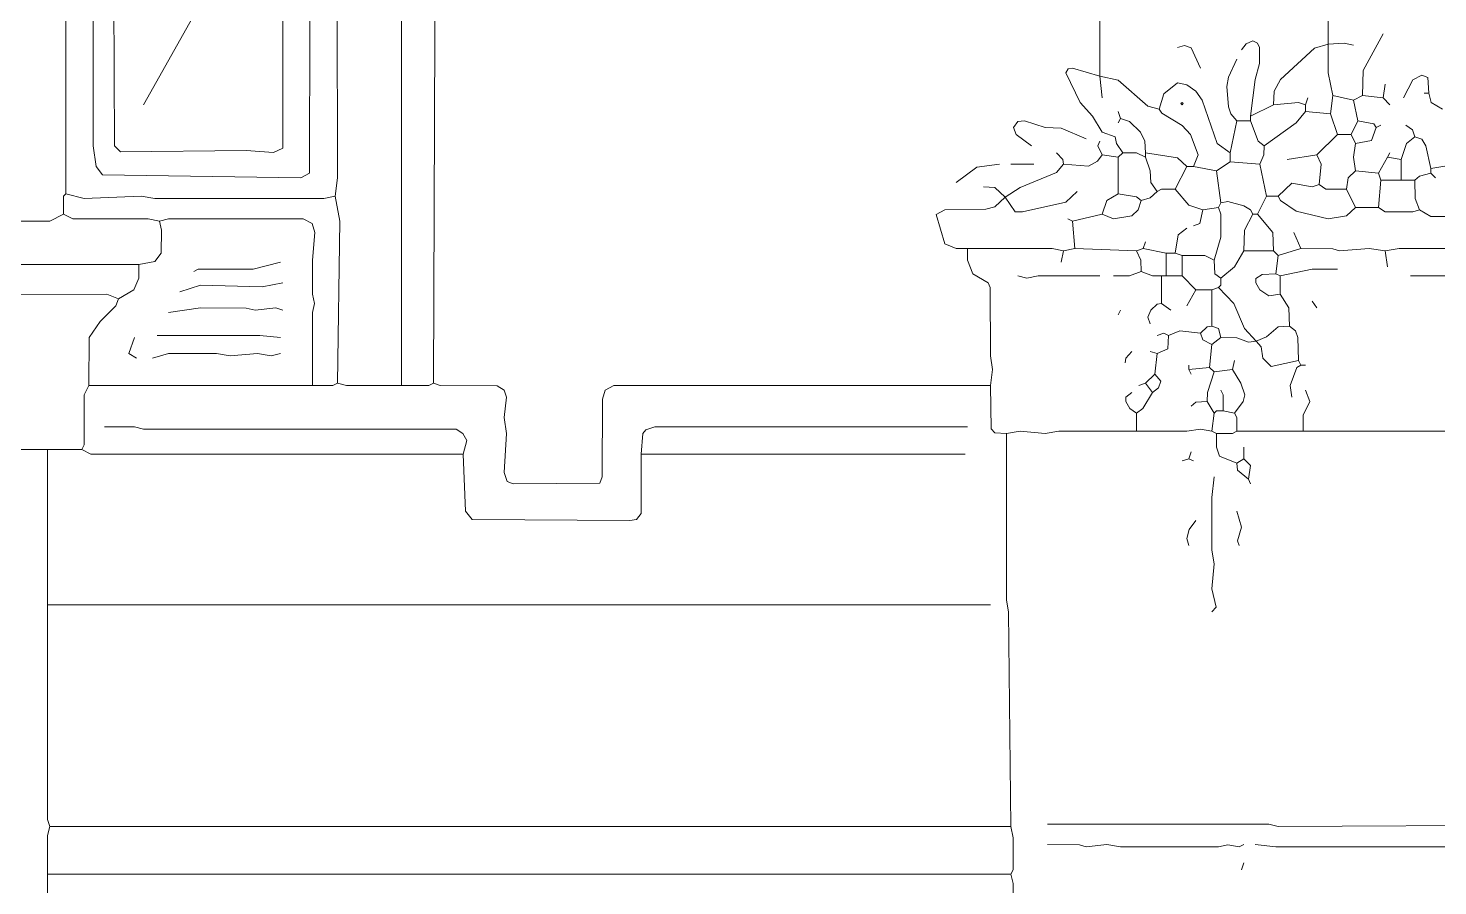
# Model space of a CAD drawing. Header units: millimetres. Extents: x 11 to 20000, y -4 to 8232.
# Drawn here: x 10417 to 12745, y 5731 to 7147 of the extents above; entities that cross this region are included whole.
import ezdxf

# ---------------------------------------------------------------- set-up
doc = ezdxf.new("R2010")
doc.units = ezdxf.units.MM
for name, color, linetype, lineweight, true_color in [('ARCHITECTURE', 7, 'Continuous', 13, 0x000000), ('MASONRY_AND_ARCH', 7, 'Continuous', 13, 0x000000), ('PLANTING', 7, 'Continuous', 13, 0x000000)]:
    doc.layers.add(name, color=color, linetype=linetype, lineweight=lineweight, true_color=true_color)

msp = doc.modelspace()

# ---------------------------------------------------------------- linework, layer by layer
at = {"layer": 'ARCHITECTURE', "color": 7, "lineweight": 13, "true_color": 0x000000}
for points in [[(10369.53337, 6828.80848), (10369.52647, 7541.47817), (10365.76075, 7582.95622), (10369.68665, 7597.89118), (10388.38518, 7605.58066), (11025.63439, 7605.58066), (11033.18247, 7590.49774), (11033.18247, 6557.3155)], [(11089.74355, 7571.644), (11085.97285, 6561.08597)], [(12187.02907, 7068.25011), (12187.02862, 7560.33179), (12187.02862, 7579.18552)], [(12567.8733, 7582.95622), (12564.10905, 7567.8733), (12564.10215, 7121.04072)], [(10697.58767, 7492.45826), (10712.66968, 7496.22296), (10912.5198, 7496.22296), (10926.39695, 7488.68122), (10927.59559, 6900.45249), (10923.83201, 6870.28631)], [(10482.65554, 7443.43891), (10478.88982, 7413.27274), (10478.88292, 6874.05758)], [(10750.37613, 7254.9017), (10698.63643, 7183.25792), (10607.08993, 7021.1164)], [(10475.11312, 6840.12093), (10475.26086, 6870.1319), (10478.88292, 6874.05758)], [(10923.83201, 6870.28631), (10904.97738, 6866.5224), (10625.94174, 6866.5224), (10603.31731, 6870.28631), (10509.04977, 6866.5224), (10478.88292, 6874.05758)], [(10927.60181, 6561.08597), (10931.35916, 6828.80871), (10923.83201, 6870.28631)], [(10369.53337, 6828.80848), (10452.48869, 6828.80848), (10475.11312, 6840.12093)], [(10475.11312, 6840.12093), (10490.19514, 6832.72749), (10614.62952, 6832.57262), (10633.48416, 6828.80871)], [(10633.48416, 6828.80871), (10637.1069, 6813.72523), (10636.1983, 6776.0181), (10625.93688, 6762.13292), (10599.54751, 6757.16414)], [(10886.12274, 6557.3155), (10886.12964, 6677.97862), (10889.74005, 6693.0621), (10886.27115, 6708.1448), (10886.12964, 6764.70588), (10889.89536, 6809.95475), (10885.96946, 6825.03088), (10871.04072, 6832.57262), (10648.56618, 6832.57262), (10633.48416, 6828.80871)], [(9407.99491, 6753.39367), (9415.54208, 6757.01629), (9468.32579, 6760.92885), (9762.44344, 6760.92885), (9781.29808, 6757.1707), (10599.54751, 6757.16414)], [(10565.61086, 6700.60305), (10590.94943, 6715.6931), (10599.3991, 6734.53971), (10599.54751, 6757.16414)], [(10690.04525, 6745.85192), (10697.59253, 6749.47489), (10788.08541, 6749.77104), (10833.33428, 6760.93541)], [(10565.61086, 6700.60305), (10546.75622, 6708.13824), (9460.78337, 6704.3741), (9445.70136, 6704.3741)], [(10667.42081, 6711.91527), (10701.35747, 6723.07964), (10803.16742, 6720.65475), (10837.10407, 6726.99876)], [(10516.59219, 6557.3155), (10517.64785, 6636.50102), (10535.59242, 6662.89593), (10561.68575, 6689.29084), (10565.61086, 6700.60305)], [(10648.56618, 6677.97862), (10701.35747, 6685.5138), (10776.77319, 6685.37206), (10791.8552, 6681.75645), (10825.79186, 6685.5138), (10837.10407, 6681.74989)], [(10595.77771, 6602.56437), (10582.94717, 6610.25362), (10592.00509, 6636.50102)], [(10833.33428, 6636.50102), (10799.39762, 6640.26493), (10629.71437, 6640.27149)], [(10833.33428, 6610.10532), (10818.24943, 6606.33507), (10795.625, 6610.09876), (10750.37613, 6606.33507), (10727.7517, 6610.09876), (10648.56618, 6610.09876), (10622.17195, 6602.56437)], [(10516.59219, 6557.3155), (10509.19751, 6542.23201), (10508.90204, 6459.28258), (10505.27998, 6451.73462)], [(10516.59219, 6557.3155), (10886.12274, 6557.3155)], [(10886.12274, 6557.3155), (10920.05452, 6557.46335), (10927.60181, 6561.08597)], [(10927.60181, 6561.08597), (10942.68382, 6557.32206), (11033.18247, 6557.3155)], [(11085.97285, 6561.08597), (11078.42557, 6557.46335), (11033.18247, 6557.3155)], [(12006.0336, 6557.31527), (11383.86029, 6557.31527), (11369.97624, 6549.62545), (11365.15554, 6534.69106), (11365.0009, 6406.48575), (11361.08258, 6396.37771), (11217.94966, 6395.18009), (11207.83462, 6399.09876), (11203.01324, 6414.02715), (11206.63744, 6478.12964), (11202.8724, 6504.52489), (11206.62986, 6538.46154), (11202.71154, 6549.76719), (11191.5526, 6557.16063), (11097.28507, 6557.32206), (11085.97285, 6561.08597)], [(10542.98643, 6489.44186), (10592.00509, 6489.29367), (10607.08993, 6485.67115), (11123.6793, 6485.67115), (11134.84446, 6478.12308), (11141.47138, 6466.81742), (11134.99152, 6444.19299)], [(11429.10916, 6444.1931), (11431.98631, 6478.12308), (11436.8, 6484.47342), (11451.7336, 6489.29367), (11968.32579, 6489.44186)], [(9536.1991, 6447.9638), (9555.05373, 6451.73462), (10437.40667, 6451.7345), (10448.71889, 6451.7345)], [(10505.27998, 6451.73462), (10460.03111, 6451.7345), (10448.71889, 6451.7345)], [(10505.27998, 6451.73462), (10520.36199, 6444.19955), (11134.99152, 6444.19299)], [(11429.10916, 6444.1931), (11428.95588, 6346.15385), (11421.56199, 6336.04615), (11410.25735, 6334.84163), (11150.07636, 6336.04615), (11138.91742, 6349.92466), (11134.99152, 6444.19299)], [(11429.10916, 6444.1931), (11945.70136, 6444.1931), (11964.55464, 6444.1931)], [(12006.0336, 6195.32432), (10448.71889, 6195.32432)], [(10452.48869, 5829.56267), (10505.27998, 5829.56256), (10520.36199, 5829.56256), (12039.97025, 5829.56256)], [(12039.97025, 5829.56256), (12043.74016, 5810.70882), (12043.59231, 5757.92511), (12039.97025, 5750.37704)], [(12100.30124, 5833.33337), (12364.25339, 5833.33337), (12386.87783, 5833.33337), (12466.06335, 5833.18507), (12481.14672, 5829.56923), (12903.46867, 5831.44796), (12922.32319, 5831.44796), (12944.94762, 5831.44796), (12967.57206, 5831.44796), (12990.19649, 5831.44796), (13088.23529, 5831.44796), (13099.54751, 5831.44796)], [(12100.30124, 5799.39661), (12153.09242, 5799.24842), (12164.40464, 5795.78077), (12198.34129, 5799.39005), (12220.96572, 5795.62602), (12383.10667, 5795.63258), (12398.19005, 5799.24186), (12417.03643, 5795.78077), (12424.58563, 5799.39661)], [(12443.43891, 5799.39661), (12477.37557, 5795.62602), (12956.25984, 5795.63258), (12971.34197, 5799.24186), (12986.42534, 5795.92229), (12997.73756, 5799.10034), (13009.04977, 5795.77421), (13088.23529, 5795.63258), (13103.31867, 5799.39661)], [(12420.81448, 5757.91855), (12424.58563, 5769.23077)], [(10448.71799, 5750.37715), (12039.97025, 5750.37704)], [(12043.74061, 5607.08857), (12043.74061, 5625.94276), (12043.73326, 5735.29412), (12039.97025, 5750.37704)]]:
    msp.add_lwpolyline(points, dxfattribs=at)
for points in [[(10806.93722, 7432.1267), (10814.47964, 7432.1267), (10859.72851, 7431.97839), (10874.80566, 7427.15848), (10882.1983, 7417.04367), (10881.14808, 6908.00079), (10867.27093, 6900.45905), (10539.22149, 6905.42726), (10528.96007, 6919.30645), (10524.13869, 6953.2431), (10524.13869, 7386.87783), (10530.77941, 7417.044), (10546.75622, 7431.97183), (10595.77771, 7428.35622), (10618.40215, 7432.12014), (10761.68835, 7432.12014), (10791.8552, 7428.35622)], [(10825.79186, 7400.76301), (10835.89921, 7390.6483), (10837.10407, 7383.10735), (10837.10407, 6949.47873), (10822.02206, 6941.93744), (10776.77319, 6945.6948), (10569.38066, 6943.13518), (10559.2733, 6953.2431), (10558.07534, 7198.34061), (10561.83416, 7217.19457), (10563.04446, 7394.41267), (10576.92308, 7401.95396), (10765.46097, 7401.96708), (10806.93722, 7405.72523)]]:
    msp.add_lwpolyline(points, close=True, dxfattribs=at)
at = {"layer": 'MASONRY_AND_ARCH', "color": 7, "lineweight": 13, "true_color": 0x000000}
for points in [[(10448.71889, 6195.32432), (10448.71889, 6451.7345)], [(10452.48869, 5829.56267), (10448.72376, 5840.87489), (10448.71889, 6195.32432)], [(10452.48869, 5829.56267), (10448.71889, 5814.47964), (10448.71799, 5757.92511), (10448.71799, 5750.37715)], [(10448.71799, 5607.08857), (10448.71799, 5739.06459), (10448.71799, 5750.37715)]]:
    msp.add_lwpolyline(points, dxfattribs=at)
at = {"layer": 'PLANTING', "color": 7, "lineweight": 13, "true_color": 0x000000}
for points in [[(12420.81448, 7111.61414), (12428.50464, 7121.86991), (12439.66776, 7126.39412), (12447.05543, 7122.77127), (12450.82523, 7115.38462), (12450.83213, 7088.98971), (12443.58665, 7062.594), (12435.89785, 7002.26244)], [(12654.59989, 7138.00905), (12621.71957, 7077.67749), (12620.66324, 7036.1991)], [(12315.23337, 7115.38462), (12326.54559, 7119.14197), (12337.70995, 7115.22975), (12352.94118, 7081.44796)], [(12564.10215, 7121.04072), (12541.47771, 7114.32862), (12485.06572, 7062.594), (12474.66075, 7043.74084), (12473.60441, 7021.1164)], [(12564.10215, 7121.04072), (12590.49774, 7122.77805), (12605.58111, 7119.15509)], [(12564.10215, 7121.04072), (12564.24989, 7073.90622), (12571.64446, 7036.1991)], [(12224.73563, 6941.93088), (12214.47975, 6957.01357), (12212.21923, 6968.17093), (12190.94808, 6976.02195), (12174.66742, 7002.26244), (12154.14197, 7024.88688), (12130.62964, 7073.89966), (12134.39253, 7080.24344), (12141.7802, 7081.2931), (12187.02907, 7068.25011)], [(12413.27342, 7096.53066), (12399.24638, 7066.36527), (12396.51776, 7051.28179), (12399.23948, 7017.34514), (12403.15848, 7006.03326), (12413.27342, 6994.7207)], [(12285.06787, 7013.57466), (12266.21459, 7018.54287), (12217.19457, 7061.39649), (12187.02907, 7068.25011)], [(12187.02907, 7068.25011), (12190.79898, 7032.42862)], [(12285.06787, 7013.57466), (12292.76357, 7038.92014), (12315.23337, 7057.47115), (12330.31674, 7053.86188), (12345.39321, 7043.59253), (12355.80373, 7028.65735), (12380.39321, 6957.16188), (12401.9612, 6941.93088)], [(12688.53654, 7032.42862), (12703.76765, 7062.44615), (12718.70328, 7069.98088), (12728.81143, 7066.21041), (12730.0155, 7039.96957)], [(12530.1655, 7032.42862), (12526.39559, 7021.1164)], [(12567.8733, 7006.03292), (12571.64446, 7036.1991)], [(12605.58111, 7028.65735), (12571.64446, 7036.1991)], [(12605.58111, 7028.65735), (12620.66324, 7036.1991)], [(12654.59989, 7032.42862), (12620.66324, 7036.1991)], [(12654.59989, 7032.42862), (12658.37104, 7055.05305)], [(12665.9121, 7021.1164), (12654.59989, 7032.42862)], [(12722.47319, 7039.96957), (12730.0155, 7039.96957)], [(12752.63993, 7013.57466), (12733.94005, 7024.89344), (12730.0155, 7039.96957)], [(12220.96572, 6998.49197), (12217.19457, 7009.80419)], [(12285.06787, 7013.57466), (12288.99378, 7007.08281), (12322.77568, 6987.03145), (12336.80136, 6972.09627), (12349.01527, 6938.15962), (12341.62896, 6919.30645)], [(12435.89785, 7002.26244), (12473.60441, 7021.1164)], [(12458.52229, 6953.2431), (12511.31222, 6991.09853), (12526.39559, 7009.80419)], [(12526.39559, 7021.1164), (12515.08337, 7024.73201), (12473.60441, 7021.1164)], [(12526.39559, 7021.1164), (12526.39559, 7009.80419)], [(12567.8733, 7006.03292), (12526.39559, 7009.80419)], [(12605.58111, 7028.65735), (12613.12217, 6994.7207)], [(12073.9069, 6953.2431), (12048.56765, 6972.09661), (12044.04253, 6983.40848), (12051.28937, 6993.5164), (12062.59468, 6994.57285), (12096.53133, 6983.55679), (12122.92568, 6982.35905), (12164.40464, 6964.55532)], [(12217.19457, 6990.95023), (12220.96572, 6998.49197)], [(12220.96572, 6998.49197), (12236.04785, 6993.52319), (12253.84604, 6975.86753), (12261.3871, 6960.78405), (12262.44344, 6941.93088)], [(12401.9612, 6941.93088), (12413.27342, 6994.7207)], [(12435.89785, 6994.7207), (12413.27342, 6994.7207)], [(12435.89785, 6994.7207), (12435.89785, 7002.26244)], [(12435.89785, 6994.7207), (12448.41425, 6960.79095), (12458.52229, 6953.2431)], [(12579.18552, 6972.09627), (12567.8733, 7006.03292)], [(12601.80995, 6972.09627), (12613.12217, 6994.7207)], [(12643.28767, 6983.40848), (12639.36312, 6989.75249), (12613.12217, 6994.7207)], [(12650.82998, 6987.17975), (12643.28767, 6983.40848)], [(12692.30769, 6987.17975), (12703.46527, 6979.63145), (12707.39106, 6968.32579)], [(12579.18552, 6972.09627), (12545.24887, 6938.15962)], [(12579.18552, 6972.09627), (12601.80995, 6972.09627)], [(12609.35102, 6957.01357), (12601.80995, 6972.09627)], [(12609.35102, 6957.01357), (12635.59197, 6961.98835), (12643.28767, 6983.40848)], [(12684.76663, 6930.61867), (12693.51188, 6957.01357), (12707.39106, 6968.32579)], [(12733.78541, 6915.53518), (12725.33575, 6953.2431), (12718.55419, 6964.40045), (12707.39106, 6968.32579)], [(12126.69683, 6923.07692), (12125.49265, 6930.62523), (12115.38462, 6941.93088)], [(12187.02907, 6960.78405), (12183.55486, 6953.2362), (12190.79898, 6938.15962)], [(12224.73563, 6941.93088), (12217.19457, 6934.38914)], [(12224.73563, 6941.93088), (12247.36007, 6941.77602), (12262.44344, 6934.38914)], [(12262.44344, 6941.93088), (12315.23337, 6933.1914), (12330.31674, 6919.30645)], [(12262.44344, 6934.38914), (12262.44344, 6941.93088)], [(12401.9612, 6941.93088), (12401.9612, 6926.8474)], [(12458.52229, 6953.2431), (12457.47285, 6938.15962), (12450.97998, 6923.07692)], [(12609.35102, 6957.01357), (12605.58801, 6934.38914), (12609.35102, 6911.76471)], [(12662.14219, 6934.38914), (12665.9121, 6941.93088)], [(11949.47251, 6892.91075), (11983.40916, 6918.24966), (12021.11572, 6923.07692)], [(12030.54299, 6868.40147), (12055.05238, 6884.46131), (12115.37771, 6909.19174), (12126.69683, 6923.07692)], [(12077.67681, 6923.07692), (12039.97025, 6923.07692)], [(12190.79898, 6938.15962), (12183.11018, 6927.89729), (12168.17455, 6919.46086), (12126.69683, 6923.07692)], [(12217.19457, 6934.38914), (12190.79898, 6938.15962)], [(12217.19457, 6874.05758), (12217.19457, 6934.38914)], [(12281.29672, 6877.82805), (12271.04084, 6892.91075), (12269.83665, 6911.76471), (12262.44344, 6934.38914)], [(12311.46346, 6881.59853), (12330.31674, 6919.30645)], [(12341.62896, 6919.30645), (12330.31674, 6919.30645)], [(12341.62896, 6919.30645), (12379.33676, 6911.76471)], [(12379.33676, 6911.76471), (12401.9612, 6926.8474)], [(12450.97998, 6923.07692), (12401.9612, 6926.8474)], [(12462.29219, 6870.28631), (12450.97998, 6923.07692)], [(12496.22885, 6930.61867), (12545.24887, 6938.15962)], [(12549.02002, 6889.14027), (12552.49434, 6923.07692), (12545.24887, 6938.15962)], [(12662.14219, 6934.38914), (12647.05882, 6907.99423)], [(12662.14219, 6934.38914), (12684.76663, 6930.61867)], [(12684.76663, 6896.68201), (12684.76663, 6930.61867)], [(12733.78541, 6915.53518), (12760.181, 6920.36244), (12771.33857, 6926.98914), (12775.26437, 6934.38914)], [(12733.78541, 6907.99423), (12733.78541, 6915.53518)], [(12386.87783, 6858.9741), (12379.33676, 6911.76471)], [(12594.26889, 6881.59853), (12597.14389, 6900.44593), (12609.35102, 6911.76471)], [(12647.05882, 6907.99423), (12609.35102, 6911.76471)], [(12647.05882, 6907.99423), (12650.82998, 6896.68201)], [(12647.05882, 6851.43314), (12650.82998, 6896.68201)], [(12684.76663, 6896.68201), (12650.82998, 6896.68201)], [(12684.76663, 6896.68201), (12707.39106, 6896.68201)], [(12733.78541, 6907.99423), (12714.93903, 6903.02557), (12707.39106, 6896.68201)], [(12707.39106, 6896.68201), (12707.54581, 6866.51584), (12714.93213, 6847.66188)], [(12733.78541, 6907.99423), (12741.32771, 6900.45249)], [(12030.54299, 6868.40147), (12013.57466, 6884.16516), (11994.72138, 6885.3698)], [(12030.54299, 6868.40147), (12046.83054, 6844.25995), (12058.82081, 6844.0362), (12130.46799, 6860.17183), (12149.32127, 6877.82805)], [(12217.19457, 6874.05758), (12198.49604, 6862.7388), (12190.79898, 6840.12093)], [(12217.19457, 6874.05758), (12247.35317, 6869.0888), (12254.90238, 6862.74536)], [(12281.29672, 6877.82805), (12269.9845, 6867.57183), (12254.90238, 6862.74536)], [(12281.29672, 6877.82805), (12288.84593, 6881.45068), (12311.46346, 6881.59853)], [(12356.71233, 6847.66188), (12334.09344, 6855.35848), (12311.46346, 6881.59853)], [(12462.29219, 6870.28631), (12447.21007, 6840.12093)], [(12462.29219, 6870.28631), (12481.14672, 6870.28631)], [(12549.02002, 6889.14027), (12537.70781, 6885.52421), (12503.77115, 6891.70645), (12481.14672, 6870.28631)], [(12609.35102, 6851.43314), (12594.26889, 6837.55396), (12564.10215, 6832.72749), (12511.31222, 6845.08258), (12485.07127, 6862.88631), (12481.14672, 6870.28631)], [(12594.26889, 6881.59853), (12560.33224, 6881.75339), (12549.02002, 6889.14027)], [(12594.26889, 6881.59853), (12609.35102, 6851.43314)], [(12030.54299, 6868.40147), (12013.57466, 6852.63744), (11998.49129, 6848.71176), (11930.61799, 6847.51403), (11916.74695, 6839.97262), (11930.77262, 6791.25566), (11949.47251, 6783.70769), (11968.32579, 6783.55984)], [(12190.79898, 6840.12093), (12209.65351, 6832.72749), (12239.819, 6837.5474), (12249.93405, 6847.66222), (12254.90238, 6862.74536)], [(12356.71233, 6847.66188), (12351.88484, 6825.19231), (12341.62896, 6821.26697)], [(12356.71233, 6847.66188), (12383.10667, 6851.43314)], [(12375.56561, 6764.70588), (12386.73009, 6802.41301), (12386.73009, 6840.12059), (12383.10667, 6851.43314)], [(12386.87783, 6858.9741), (12383.10667, 6851.43314)], [(12439.66776, 6840.12093), (12435.74321, 6847.52093), (12424.58563, 6854.15419), (12398.19005, 6861.54762), (12386.87783, 6858.9741)], [(12647.05882, 6851.43314), (12609.35102, 6851.43314)], [(12647.05882, 6851.43314), (12658.37104, 6844.04627), (12703.61991, 6844.03971), (12714.93213, 6847.66188)], [(12714.93213, 6847.66188), (12733.78541, 6836.49796), (12771.49321, 6836.49796), (12801.65181, 6845.08258), (12809.20102, 6851.43314)], [(12134.2379, 6832.57919), (12141.7802, 6828.80871)], [(12190.79898, 6840.12093), (12141.7802, 6828.80871)], [(12145.55011, 6783.55984), (12141.7802, 6828.80871)], [(12439.66776, 6840.12093), (12425.64208, 6813.72523), (12424.58563, 6779.78857)], [(12439.66776, 6840.12093), (12447.21007, 6840.12093)], [(12473.60441, 6779.78857), (12472.54796, 6809.95475), (12447.21007, 6840.12093)], [(12330.31674, 6817.49649), (12316.4319, 6806.18394), (12311.46346, 6776.0181)], [(12518.85328, 6783.55984), (12507.54106, 6809.95475)], [(12126.69683, 6779.78857), (12107.84355, 6783.55328), (11968.32579, 6783.55984)], [(12006.0336, 6557.31527), (12009.80351, 6583.71041), (12006.0405, 6606.33484), (12005.87896, 6719.45701), (12002.10781, 6726.84389), (11976.92319, 6742.08801), (11968.47353, 6764.70588), (11968.32579, 6783.55984)], [(12126.69683, 6779.78857), (12122.92568, 6760.93541)], [(12145.55011, 6783.55984), (12126.69683, 6779.78857)], [(12145.55011, 6783.55984), (12247.36007, 6779.78857)], [(12247.36007, 6779.78857), (12258.67229, 6783.55984)], [(12254.90238, 6745.85192), (12254.74774, 6764.70588), (12247.36007, 6779.78857)], [(12262.44344, 6794.87206), (12258.67229, 6783.55984)], [(12258.67229, 6783.55984), (12296.38009, 6776.0181)], [(12311.46346, 6776.0181), (12296.38009, 6776.0181)], [(12296.38009, 6738.31097), (12296.38009, 6776.0181)], [(12322.77568, 6772.24762), (12311.46346, 6776.0181)], [(12386.87783, 6734.53971), (12409.35452, 6753.39367), (12424.58563, 6779.78857)], [(12424.58563, 6779.78857), (12473.60441, 6779.78857)], [(12473.60441, 6779.78857), (12481.14672, 6772.24762)], [(12518.85328, 6783.55984), (12481.14672, 6772.24762)], [(12658.37104, 6779.78857), (12631.97545, 6783.55328), (12582.95667, 6779.94344), (12571.64446, 6783.41154), (12518.85328, 6783.55984)], [(12658.37104, 6779.78857), (12680.99548, 6783.55984), (12816.74208, 6783.55328), (12839.36652, 6779.78891), (12880.84423, 6783.55328), (12895.9276, 6779.93688), (12937.40532, 6779.78857)], [(12658.37104, 6779.78857), (12662.14219, 6753.39367)], [(12322.77568, 6772.24762), (12360.48224, 6772.09932), (12375.56561, 6764.70588)], [(12322.77568, 6738.31097), (12322.77568, 6772.24762)], [(12386.87783, 6734.53971), (12376.7698, 6742.08801), (12375.56561, 6764.70588)], [(12477.37557, 6742.08145), (12481.14672, 6772.24762)], [(12187.02907, 6738.31097), (12085.21912, 6738.30441), (12066.36459, 6734.54627), (12051.28247, 6738.31097)], [(12209.65351, 6738.31097), (12236.04785, 6738.45882), (12254.90238, 6745.85192)], [(12288.83903, 6738.31097), (12273.75566, 6738.45882), (12254.90238, 6745.85192)], [(12288.83903, 6738.31097), (12296.38009, 6738.31097)], [(12288.83903, 6738.31097), (12288.83903, 6693.0621)], [(12322.77568, 6738.31097), (12296.38009, 6738.31097)], [(12322.77568, 6738.31097), (12345.40011, 6715.68654)], [(12386.87783, 6734.53971), (12386.87783, 6723.22749), (12383.10667, 6719.45701)], [(12477.37557, 6742.08145), (12454.75113, 6741.02545), (12444.65, 6734.39186), (12444.50215, 6726.99842), (12451.12907, 6715.6931), (12466.06335, 6705.43032), (12484.91663, 6708.1448)], [(12484.91663, 6738.31097), (12477.37557, 6742.08145)], [(12484.91663, 6738.31097), (12537.70781, 6749.46833), (12579.18552, 6749.62319)], [(12484.91663, 6738.31097), (12484.91663, 6708.1448)], [(12699.84876, 6738.31097), (12895.9276, 6738.31097)], [(12345.40011, 6715.68654), (12330.31674, 6689.29084)], [(12371.79446, 6715.68654), (12345.40011, 6715.68654)], [(12371.79446, 6715.68654), (12383.10667, 6719.45701)], [(12371.79446, 6655.35419), (12371.79446, 6715.68654)], [(12445.32387, 6630.84491), (12425.64208, 6651.58371), (12408.30509, 6693.0621), (12383.10667, 6719.45701)], [(12484.91663, 6708.1448), (12498.94367, 6685.52036), (12500, 6655.35419)], [(12269.9845, 6659.12545), (12266.36934, 6670.43767), (12271.04084, 6681.74955), (12281.29118, 6691.85781), (12288.83903, 6693.0621)], [(12288.83903, 6693.0621), (12303.92115, 6681.74989)], [(12545.24887, 6685.52036), (12537.70781, 6696.83258)], [(12217.19457, 6674.20814), (12220.96572, 6681.74989)], [(12281.29672, 6640.27149), (12292.60339, 6643.74615), (12300.15124, 6640.27149)], [(12281.29672, 6610.10532), (12298.94717, 6617.79536), (12300.15124, 6640.27149)], [(12300.15124, 6640.27149), (12319.00452, 6647.66493), (12352.94118, 6644.04197)], [(12371.79446, 6655.35419), (12364.24649, 6654.14989), (12352.94118, 6644.04197)], [(12371.79446, 6625.1888), (12356.86708, 6632.87805), (12352.94118, 6644.04197)], [(12371.79446, 6655.35419), (12382.95192, 6651.42885), (12386.87783, 6636.50102)], [(12371.79446, 6625.1888), (12386.87783, 6636.50102)], [(12445.32387, 6630.84491), (12432.12941, 6629.11063), (12413.27342, 6636.35271), (12386.87783, 6636.50102)], [(12445.32387, 6630.84491), (12462.29219, 6637.70498), (12481.14672, 6654.14989), (12500, 6655.35419)], [(12500, 6655.35419), (12510.11505, 6647.80633), (12514.03394, 6636.50102), (12515.08337, 6598.7931)], [(12228.50679, 6595.02262), (12229.71097, 6602.57093), (12239.819, 6613.87658)], [(12281.29672, 6610.10532), (12269.9845, 6613.87658)], [(12368.02455, 6587.48088), (12371.79446, 6625.1888)], [(12445.32387, 6630.84491), (12453.4793, 6621.48518), (12455.95532, 6602.56437), (12469.8345, 6588.69174), (12515.08337, 6598.7931)], [(12281.29672, 6610.10532), (12277.52681, 6576.16867)], [(12334.0879, 6583.71041), (12334.0879, 6591.25215)], [(12409.50226, 6598.7931), (12405.73111, 6583.71041)], [(12503.77115, 6538.46154), (12501.19717, 6557.3155), (12512.50396, 6587.32647), (12518.85328, 6591.25215)], [(12518.85328, 6591.25215), (12515.08337, 6598.7931)], [(12526.39559, 6591.25215), (12518.85328, 6591.25215)], [(12262.44344, 6561.08597), (12277.52681, 6576.16867)], [(12273.75566, 6546.00328), (12283.8707, 6553.69253), (12287.63495, 6564.84989), (12277.52681, 6576.16867)], [(12368.02455, 6587.48088), (12334.0879, 6583.71041)], [(12334.0879, 6583.71041), (12337.85781, 6576.16867)], [(12375.56561, 6579.93993), (12364.40803, 6546.00328), (12364.25339, 6530.9198)], [(12368.02455, 6587.48088), (12375.56561, 6579.93993)], [(12405.73111, 6583.71041), (12375.56561, 6579.93993)], [(12409.50226, 6512.06629), (12423.3871, 6530.9198), (12426.25656, 6542.23201), (12419.90588, 6561.08597), (12405.73111, 6583.71041)], [(12006.0336, 6557.31527), (12007.23778, 6485.67783), (12013.58156, 6479.33405), (12032.42794, 6478.12964)], [(12239.819, 6546.00328), (12229.71787, 6538.45498), (12229.57002, 6530.9198), (12236.19695, 6519.75588), (12247.36007, 6512.06629)], [(12273.75566, 6546.00328), (12257.62274, 6519.61448), (12247.36007, 6512.06629)], [(12251.13122, 6557.3155), (12262.44344, 6561.08597)], [(12262.44344, 6561.08597), (12273.75566, 6546.00328)], [(12390.64898, 6515.8371), (12390.50124, 6542.22545), (12386.87783, 6549.77376)], [(12526.39559, 6549.77376), (12533.63428, 6530.9198), (12522.77217, 6508.2957), (12522.62443, 6481.90045)], [(12364.25339, 6530.9198), (12345.40701, 6529.72229), (12337.85781, 6523.37885)], [(12364.25339, 6530.9198), (12375.56561, 6512.06629)], [(12247.36007, 6512.06629), (12247.36007, 6481.90045)], [(12371.79446, 6481.90045), (12375.56561, 6512.06629)], [(12390.64898, 6515.8371), (12379.33676, 6515.8371), (12375.56561, 6512.06629)], [(12409.50226, 6512.06629), (12390.64898, 6515.8371)], [(12409.50226, 6512.06629), (12413.12568, 6504.51833), (12413.27342, 6481.90045)], [(12032.42794, 6478.12964), (12055.05238, 6481.89389), (12096.53133, 6478.12964), (12119.15577, 6481.89389), (12247.36007, 6481.90045)], [(12032.42794, 6478.12964), (12032.43484, 6202.86584), (12036.19219, 6184.01199), (12039.97025, 5829.56256)], [(12247.36007, 6481.90045), (12330.31674, 6481.90701), (12352.94118, 6485.67127), (12371.79446, 6481.90045)], [(12379.33676, 6478.12964), (12371.79446, 6481.90045)], [(12379.33676, 6478.12964), (12405.72421, 6478.27771), (12413.27342, 6481.90045)], [(12379.33676, 6478.12964), (12379.48462, 6455.5052), (12384.3052, 6440.57715), (12413.27342, 6429.11018)], [(12413.27342, 6481.90045), (12522.62443, 6481.90045)], [(13069.38201, 6478.12964), (13020.36199, 6481.89389), (12522.62443, 6481.90045)], [(12424.58563, 6455.5052), (12424.58563, 6436.65158)], [(12334.0879, 6436.65158), (12322.77568, 6432.88077)], [(12337.85781, 6447.9638), (12334.0879, 6436.65158)], [(12341.62896, 6432.88077), (12334.0879, 6436.65158)], [(12413.27342, 6429.11018), (12424.58563, 6436.65158)], [(12413.27342, 6429.11018), (12414.4776, 6417.79796), (12432.1267, 6402.71493)], [(12424.58563, 6436.65158), (12435.74321, 6425.33281), (12432.1267, 6402.71493)], [(12375.56561, 6406.48575), (12371.80136, 6372.5491), (12371.80136, 6285.82195), (12375.56561, 6263.19751), (12371.80136, 6221.71946), (12379.03439, 6191.56018), (12371.79446, 6184.01199)], [(12435.89785, 6395.17353), (12432.1267, 6402.71493)], [(12345.40011, 6334.84163), (12334.23575, 6319.7586), (12330.47138, 6304.67579), (12334.0879, 6293.36357)], [(12417.04333, 6293.36357), (12414.4776, 6300.91154), (12420.66674, 6323.52941), (12413.27342, 6349.92466)]]:
    msp.add_lwpolyline(points, dxfattribs=at)
msp.add_lwpolyline([(12320.88993, 7023.00147), (12322.77523, 7024.88688), (12324.66063, 7023.00147), (12322.77523, 7021.11618)], close=True, dxfattribs=at)

doc.saveas('drawing.dxf')
